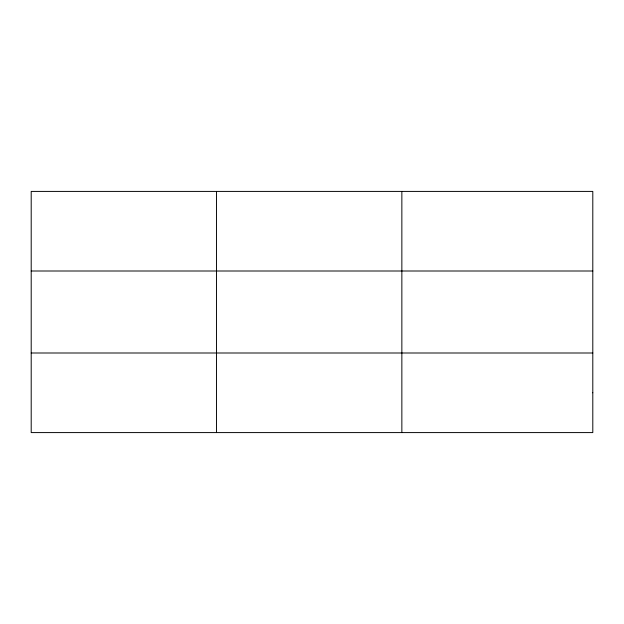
<?xml version="1.0" encoding="UTF-8"?>
<svg xmlns="http://www.w3.org/2000/svg" width="624" height="624" viewBox="0 0 624 624"><rect width="100%" height="100%" fill="white"/><g stroke="black" fill="none" stroke-linecap="round" stroke-linejoin="round"><path stroke-width="0.94" d="M216.528 432.588L216.528 191.412M401.856 432.588L401.856 191.412M31.2 271.003L592.8 271.003M31.2 352.997L592.8 352.997M592.8 392.792L592.8 432.588L31.2 432.588L31.2 191.412L592.8 191.412L592.8 392.792"/></g></svg>
